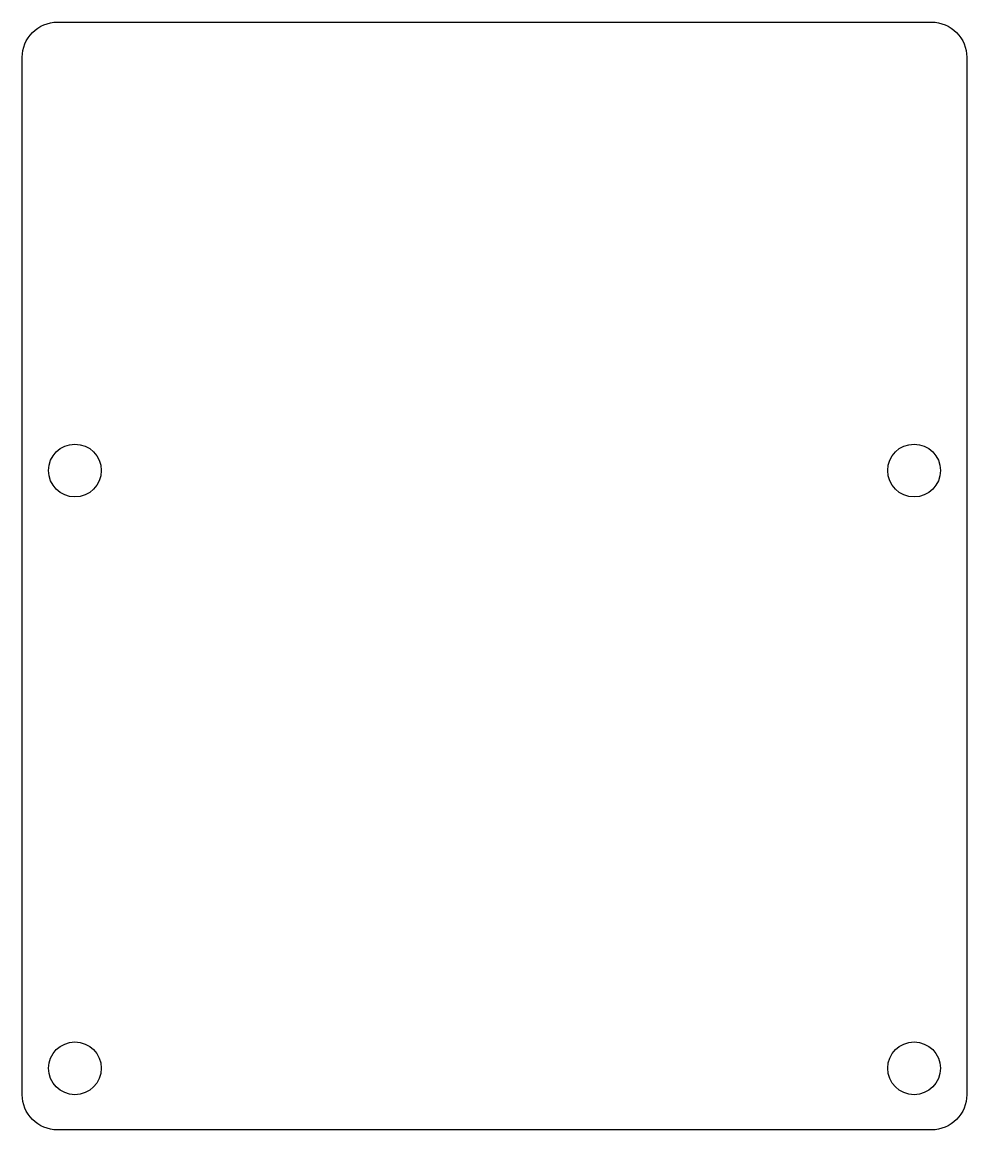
# Model space of a CAD drawing. Extents: x -77 to -23.3, y 101 to 164.
import ezdxf

# ---------------------------------------------------------------- set-up
doc = ezdxf.new("R2010")
doc.units = 0
doc.layers.add('CAMERA_COVER_BOTTOM', color=7, linetype='CONTINUOUS')

msp = doc.modelspace()

# ---------------------------------------------------------------- linework, layer by layer
at = {"layer": 'CAMERA_COVER_BOTTOM'}
msp.add_lwpolyline([(-77, 103), (-77, 162, -0.414214), (-75, 164), (-25.3, 164, -0.414214), (-23.3, 162), (-23.3, 103, -0.414214), (-25.3, 101), (-75, 101, -0.414214), (-77, 103)], format="xyb", dxfattribs=at)
for centre in [(-74, 138.5), (-26.3, 138.5), (-74, 104.5), (-26.3, 104.5)]:
    msp.add_circle(centre, 1.5, dxfattribs=at)

doc.saveas('drawing.dxf')
